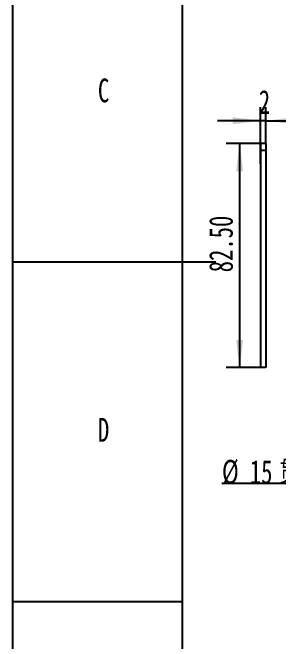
# Model space of a CAD drawing. Header units: millimetres. Extents: x 0 to 210, y 0 to 297.
# Drawn here: x 0 to 39.2, y 92.6 to 185.2 of the extents above; entities that cross this region are included whole.
import ezdxf

# ---------------------------------------------------------------- set-up
doc = ezdxf.new("R2010")
doc.units = ezdxf.units.MM
doc.layers.add('图框', color=7, linetype='Continuous')
doc.layers.add('图纸格式', color=7, linetype='Continuous')
doc.styles.add('SLDTEXTSTYLE0', font='TXT', dxfattribs={"width": 0.7, "bigfont": 'bigfont'})
doc.styles.add('SLDTEXTSTYLE5', font='TXT', dxfattribs={"width": 0.7})
doc.dimstyles.new('SLDDIMSTYLE1', dxfattribs={"dimtxt": 3.5, "dimasz": 4.08, "dimexe": 0, "dimexo": 0.0625, "dimgap": 0.875, "dimtad": 2, "dimlfac": 2.5, "dimrnd": 1e-09, "dimzin": 12, "dimdsep": 46, "dimtxsty": 'SLDTEXTSTYLE5', "dimsah": 1, "dimcen": 0.09, "dimadec": 0, "dimazin": 3, "dimtfac": 1, "dimtmove": 0, "dimatfit": 0, "dimfxl": 0, "dimfrac": 2, "dimtolj": 1, "dimtzin": 12, "dimarcsym": 0})
doc.dimstyles.new('SLDDIMSTYLE5', dxfattribs={"dimtxt": 3.5, "dimasz": 4.08, "dimexe": 0, "dimexo": 0.0625, "dimgap": 0.875, "dimtad": 0, "dimtih": 1, "dimtoh": 1, "dimlfac": 2.5, "dimrnd": 1e-09, "dimzin": 12, "dimdsep": 46, "dimtxsty": 'SLDTEXTSTYLE5', "dimblk1": 'NONE', "dimsah": 1, "dimcen": 0, "dimadec": 0, "dimazin": 3, "dimtfac": 1, "dimtmove": 0, "dimatfit": 3, "dimldrblk": 'NONE', "dimfxl": 0, "dimfrac": 2, "dimtolj": 1, "dimtzin": 12, "dimarcsym": 0})
doc.dimstyles.new('SLDDIMSTYLE7', dxfattribs={"dimtxt": 3.5, "dimasz": 4.08, "dimexe": 0, "dimexo": 0.0625, "dimgap": 0.875, "dimtad": 2, "dimlfac": 2.5, "dimrnd": 1e-09, "dimzin": 4, "dimdsep": 46, "dimtxsty": 'SLDTEXTSTYLE5', "dimsah": 1, "dimcen": 0.09, "dimadec": 0, "dimazin": 1, "dimtfac": 1, "dimtofl": 0, "dimtmove": 0, "dimatfit": 3, "dimfxl": 0, "dimfrac": 2, "dimtolj": 1, "dimtzin": 12, "dimarcsym": 0})

# ---------------------------------------------------------------- blocks, each defined once
blk = doc.blocks.new('_D_7')
at = {"layer": '图纸格式'}
for p, q in [((62.962, 142.526), (59.925, 137.351)), ((59.925, 137.351), (47.313, 115.86)), ((47.313, 115.86), (30.887, 115.86))]:
    blk.add_line(p, q, dxfattribs=at)
blk.add_solid([(59.925, 137.351), (57.422, 134.09), (58.298, 133.575)], dxfattribs=at)
at = {"layer": '图纸格式', "char_height": 3.5, "attachment_point": 1}
for s, insert, style in [('%%c', (30.887, 119.345), 'SLDTEXTSTYLE5'), ('贯穿', (39.387, 119.33), 'SLDTEXTSTYLE0'), ('15', (35.002, 119.33), 'SLDTEXTSTYLE5')]:
    blk.add_mtext(s, dxfattribs=dict(at, insert=insert, style=style))
blk = doc.blocks.new('_None')
blk = doc.blocks.new('_D_17')
at = {"layer": '图纸格式'}
for p, q in [((36.562, 165.939), (31.497, 165.939)), ((33.497, 165.939), (33.497, 132.939)), ((36.562, 132.939), (31.497, 132.939))]:
    blk.add_line(p, q, dxfattribs=at)
for points in [[(33.497, 165.939), (32.989, 161.859), (34.005, 161.859)], [(33.497, 132.939), (34.005, 137.019), (32.989, 137.019)]]:
    blk.add_solid(points, dxfattribs=at)
at = {"layer": '图纸格式', "insert": (28.985, 146.98), "char_height": 3.5, "attachment_point": 1, "rotation": 90, "style": 'SLDTEXTSTYLE5'}
blk.add_mtext('82.50', dxfattribs=at)
blk = doc.blocks.new('_D_18')
at = {"layer": '图纸格式'}
for p, q in [((36.562, 162.939), (36.562, 171.304)), ((37.362, 165.939), (37.362, 171.304)), ((36.562, 169.304), (30.212, 169.304)), ((37.362, 169.304), (36.562, 169.304)), ((37.362, 169.304), (43.712, 169.304))]:
    blk.add_line(p, q, dxfattribs=at)
for points in [[(36.562, 169.304), (32.482, 169.812), (32.482, 168.796)], [(37.362, 169.304), (41.442, 168.796), (41.442, 169.812)]]:
    blk.add_solid(points, dxfattribs=at)
at = {"layer": '图纸格式', "insert": (36.327, 173.815), "char_height": 3.5, "attachment_point": 1, "style": 'SLDTEXTSTYLE5'}
blk.add_mtext('2', dxfattribs=at)

msp = doc.modelspace()

# ---------------------------------------------------------------- linework, layer by layer
at = {"color": 7, "linetype": 'Continuous', "lineweight": 25}
for p, q in [((37.3619, 165.9387), (36.5619, 165.9387)), ((36.5619, 165.9387), (36.5619, 164.9387)), ((37.3619, 165.9387), (37.3619, 164.9387)), ((37.3619, 164.9387), (36.5619, 164.9387)), ((36.5619, 164.9387), (36.5619, 132.9387)), ((37.3619, 164.9387), (37.3619, 132.9387)), ((37.3619, 132.9387), (36.5619, 132.9387))]:
    msp.add_line(p, q, dxfattribs=at)
at = {"layer": '图框'}
for p, q in [((0, 297), (0, 0)), ((0, 98.5), (25, 98.5))]:
    msp.add_line(p, q, dxfattribs=at)
at = {"layer": '图框', "lineweight": 25}
for p, q in [((25, 292), (25, 5)), ((0, 148.5), (30, 148.5))]:
    msp.add_line(p, q, dxfattribs=at)

# ---------------------------------------------------------------- texts
at = {"layer": '图框', "char_height": 3.5, "attachment_point": 2, "style": 'SLDTEXTSTYLE5'}
for s, insert in [('C', (13.4273, 175.5207)), ('D', (13.4297, 125.5207))]:
    msp.add_mtext(s, dxfattribs=dict(at, insert=insert))

# ---------------------------------------------------------------- dimensions: what is measured, and where the dimension line sits
at = {"layer": '图纸格式'}
dim = msp.add_linear_dim(base=(36.5619, 169.3035), p1=(37.3619, 165.9387), p2=(36.5619, 162.9387), dimstyle='SLDDIMSTYLE1', dxfattribs=at)
dim.commit()
dim.dimension.update_dxf_attribs({"geometry": '_D_18', "text_midpoint": (37.0952, 169.3035), "dimtype": 160})
dim = msp.add_linear_dim(base=(33.4968, 132.9387), p1=(36.5619, 165.9387), p2=(36.5619, 132.9387), angle=90, dimstyle='SLDDIMSTYLE7', dxfattribs=at)
dim.commit()
dim.dimension.update_dxf_attribs({"geometry": '_D_17', "text_midpoint": (33.4968, 150.8159), "dimtype": 160})
dim = msp.add_diameter_dim_2p(p1=(62.9616, 142.5261), p2=(59.9249, 137.3513), text='<> 贯穿', dimstyle='SLDDIMSTYLE5', dxfattribs=at)
dim.commit()
dim.dimension.update_dxf_attribs({"geometry": '_D_7', "text_midpoint": (38.3064, 117.5034), "dimtype": 163})

doc.saveas('drawing.dxf')
